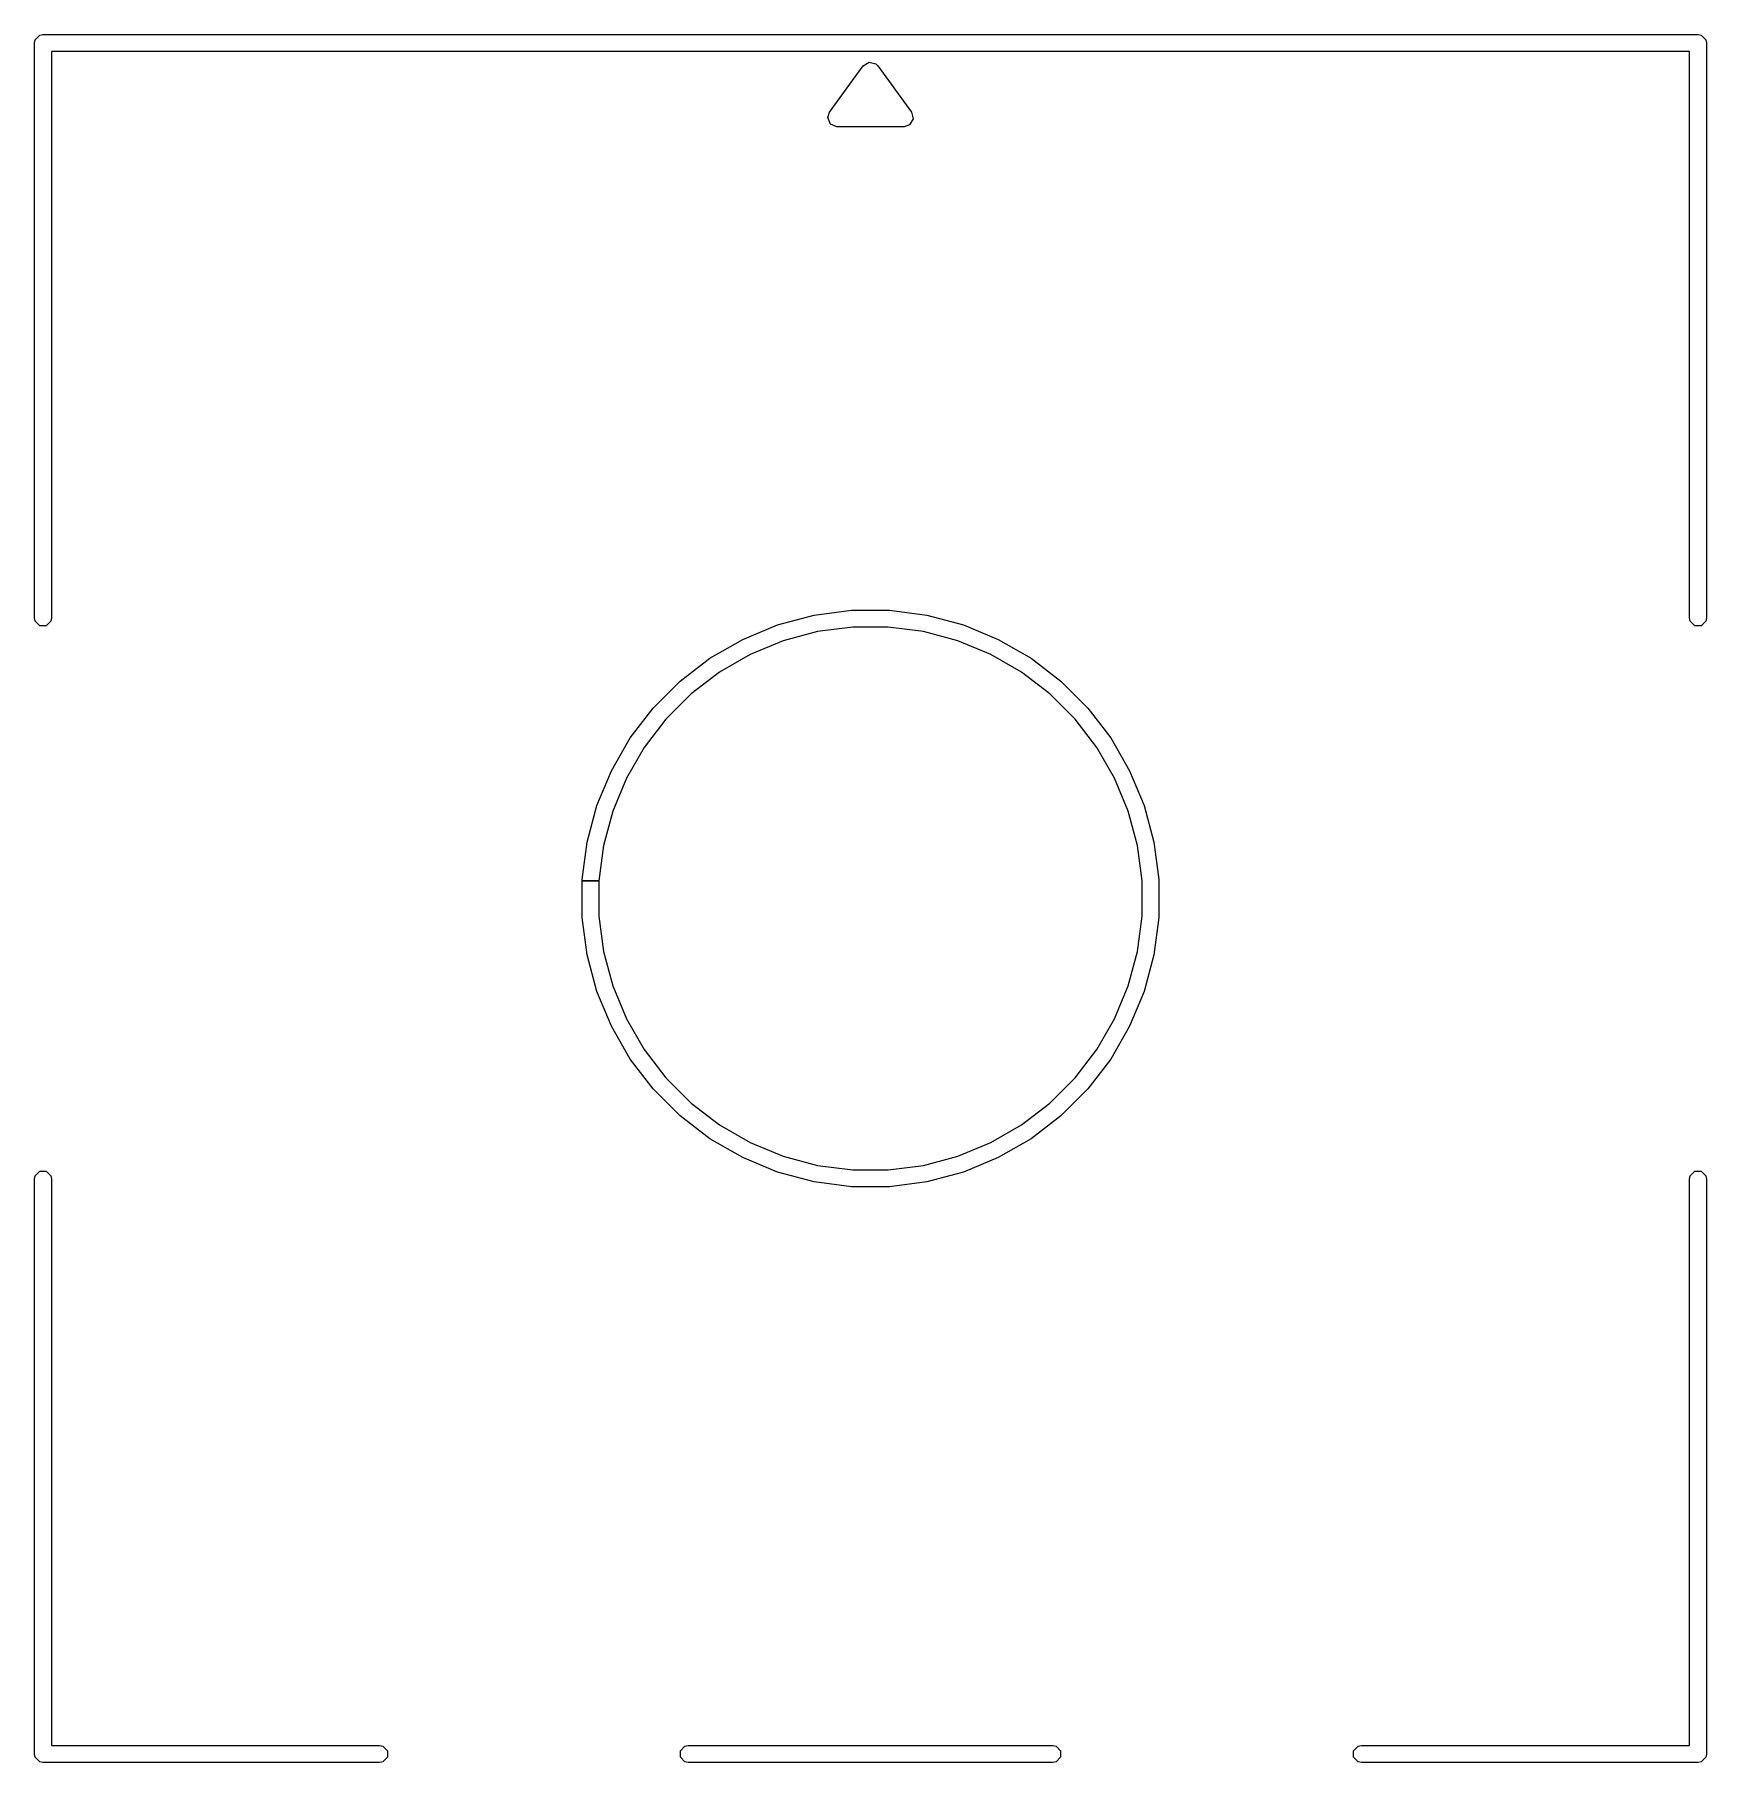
# Model space of a CAD drawing. Extents: x 6.8 to 18.3, y -6.1 to -3.3.
# Drawn here: x 17.8591 to 18.3284, y -3.805 to -3.32 of the extents above; entities that cross this region are included whole.
import ezdxf

# ---------------------------------------------------------------- set-up
doc = ezdxf.new("R2010")
doc.units = 0
doc.header["$MEASUREMENT"] = 0
doc.layers.add('BLACK', color=7, linetype='CONTINUOUS')

msp = doc.modelspace()

# ---------------------------------------------------------------- linework, layer by layer
at = {"layer": 'BLACK', "linetype": 'CONTINUOUS'}
for p, q in [((17.8591, -3.32234), (17.85928, -3.32144)), ((17.8591, -3.48376), (17.8591, -3.32234)), ((17.85928, -3.32144), (17.86056, -3.32016)), ((17.86056, -3.32016), (17.86147, -3.31998)), ((17.86147, -3.31998), (18.32603, -3.31998)), ((18.32603, -3.31998), (18.32694, -3.32016)), ((18.32694, -3.32016), (18.32822, -3.32144)), ((18.32822, -3.32144), (18.3284, -3.32234)), ((18.3284, -3.32234), (18.3284, -3.48376)), ((18.32367, -3.3247), (17.86383, -3.3247)), ((17.86383, -3.3247), (17.86383, -3.48376)), ((18.32367, -3.48376), (18.32367, -3.3247)), ((18.08223, -3.34178), (18.09168, -3.32879)), ((18.09168, -3.32879), (18.09335, -3.32776)), ((18.09335, -3.32776), (18.09526, -3.32822)), ((18.09526, -3.32822), (18.09582, -3.32879)), ((18.09582, -3.32879), (18.10527, -3.34178)), ((18.08174, -3.34328), (18.08223, -3.34178)), ((18.10527, -3.34178), (18.10573, -3.34368)), ((18.08249, -3.34509), (18.08174, -3.34328)), ((18.0843, -3.34584), (18.08249, -3.34509)), ((18.1032, -3.34584), (18.0843, -3.34584)), ((18.1047, -3.34535), (18.1032, -3.34584)), ((18.10573, -3.34368), (18.1047, -3.34535)), ((18.07793, -3.48296), (18.08845, -3.48157)), ((18.08845, -3.48157), (18.09905, -3.48157)), ((18.09905, -3.48157), (18.10957, -3.48296)), ((17.85928, -3.48466), (17.8591, -3.48376)), ((17.86056, -3.48594), (17.85928, -3.48466)), ((17.86237, -3.48594), (17.86056, -3.48594)), ((17.86365, -3.48466), (17.86237, -3.48594)), ((17.86383, -3.48376), (17.86365, -3.48466)), ((18.05788, -3.48976), (18.06768, -3.4857)), ((18.06768, -3.4857), (18.07793, -3.48296)), ((18.08875, -3.48629), (18.07885, -3.48759)), ((18.09875, -3.48629), (18.08875, -3.48629)), ((18.10865, -3.48759), (18.09875, -3.48629)), ((18.10957, -3.48296), (18.11982, -3.4857)), ((18.11982, -3.4857), (18.12962, -3.48976)), ((18.32385, -3.48466), (18.32367, -3.48376)), ((18.32513, -3.48594), (18.32385, -3.48466)), ((18.32694, -3.48594), (18.32513, -3.48594)), ((18.32822, -3.48466), (18.32694, -3.48594)), ((18.3284, -3.48376), (18.32822, -3.48466)), ((18.04869, -3.49507), (18.05788, -3.48976)), ((18.0692, -3.49018), (18.05997, -3.494)), ((18.07885, -3.48759), (18.0692, -3.49018)), ((18.1183, -3.49018), (18.10865, -3.48759)), ((18.12753, -3.494), (18.1183, -3.49018)), ((18.12962, -3.48976), (18.13881, -3.49507)), ((18.04028, -3.50152), (18.04869, -3.49507)), ((18.05997, -3.494), (18.05132, -3.49899)), ((18.13618, -3.49899), (18.12753, -3.494)), ((18.13881, -3.49507), (18.14722, -3.50152)), ((18.03277, -3.50903), (18.04028, -3.50152)), ((18.05132, -3.49899), (18.04339, -3.50508)), ((18.14411, -3.50508), (18.13618, -3.49899)), ((18.14722, -3.50152), (18.15473, -3.50903)), ((18.04339, -3.50508), (18.03633, -3.51214)), ((18.15117, -3.51214), (18.14411, -3.50508)), ((18.02632, -3.51744), (18.03277, -3.50903)), ((18.15473, -3.50903), (18.16118, -3.51744)), ((18.03633, -3.51214), (18.03024, -3.52007)), ((18.15726, -3.52007), (18.15117, -3.51214)), ((18.02101, -3.52663), (18.02632, -3.51744)), ((18.03024, -3.52007), (18.02525, -3.52872)), ((18.16225, -3.52872), (18.15726, -3.52007)), ((18.16118, -3.51744), (18.16649, -3.52663)), ((18.01695, -3.53643), (18.02101, -3.52663)), ((18.02525, -3.52872), (18.02143, -3.53795)), ((18.16607, -3.53795), (18.16225, -3.52872)), ((18.16649, -3.52663), (18.17055, -3.53643)), ((18.01421, -3.54668), (18.01695, -3.53643)), ((18.02143, -3.53795), (18.01884, -3.5476)), ((18.16866, -3.5476), (18.16607, -3.53795)), ((18.17055, -3.53643), (18.17329, -3.54668)), ((18.01282, -3.5572), (18.01421, -3.54668)), ((18.01884, -3.5476), (18.01754, -3.5575)), ((18.16996, -3.5575), (18.16866, -3.5476)), ((18.17329, -3.54668), (18.17468, -3.5572)), ((18.01282, -3.5575), (18.01282, -3.5572)), ((18.01282, -3.5678), (18.01282, -3.5575)), ((18.01282, -3.5575), (18.01754, -3.5575)), ((18.01754, -3.5575), (18.01282, -3.5575)), ((18.01754, -3.5575), (18.01754, -3.5675)), ((18.16996, -3.5675), (18.16996, -3.5575)), ((18.17468, -3.5572), (18.17468, -3.5678)), ((18.01421, -3.57832), (18.01282, -3.5678)), ((18.01754, -3.5675), (18.01884, -3.5774)), ((18.16866, -3.5774), (18.16996, -3.5675)), ((18.17468, -3.5678), (18.17329, -3.57832)), ((18.01695, -3.58857), (18.01421, -3.57832)), ((18.01884, -3.5774), (18.02143, -3.58705)), ((18.16607, -3.58705), (18.16866, -3.5774)), ((18.17329, -3.57832), (18.17055, -3.58857)), ((18.02101, -3.59837), (18.01695, -3.58857)), ((18.02143, -3.58705), (18.02525, -3.59628)), ((18.16225, -3.59628), (18.16607, -3.58705)), ((18.17055, -3.58857), (18.16649, -3.59837)), ((18.02632, -3.60756), (18.02101, -3.59837)), ((18.02525, -3.59628), (18.03024, -3.60493)), ((18.15726, -3.60493), (18.16225, -3.59628)), ((18.16649, -3.59837), (18.16118, -3.60756)), ((18.03277, -3.61597), (18.02632, -3.60756)), ((18.03024, -3.60493), (18.03633, -3.61286)), ((18.15117, -3.61286), (18.15726, -3.60493)), ((18.16118, -3.60756), (18.15473, -3.61597)), ((18.03633, -3.61286), (18.04339, -3.61992)), ((18.14411, -3.61992), (18.15117, -3.61286)), ((18.04028, -3.62348), (18.03277, -3.61597)), ((18.15473, -3.61597), (18.14722, -3.62348)), ((18.04339, -3.61992), (18.05132, -3.62601)), ((18.13618, -3.62601), (18.14411, -3.61992)), ((18.04869, -3.62993), (18.04028, -3.62348)), ((18.05132, -3.62601), (18.05997, -3.631)), ((18.12753, -3.631), (18.13618, -3.62601)), ((18.14722, -3.62348), (18.13881, -3.62993)), ((18.05788, -3.63524), (18.04869, -3.62993)), ((18.05997, -3.631), (18.0692, -3.63482)), ((18.1183, -3.63482), (18.12753, -3.631)), ((18.13881, -3.62993), (18.12962, -3.63524)), ((18.06768, -3.6393), (18.05788, -3.63524)), ((18.0692, -3.63482), (18.07885, -3.63741)), ((18.07885, -3.63741), (18.08875, -3.63871)), ((18.09875, -3.63871), (18.10865, -3.63741)), ((18.10865, -3.63741), (18.1183, -3.63482)), ((18.12962, -3.63524), (18.11982, -3.6393)), ((17.8591, -3.64124), (17.85928, -3.64034)), ((17.8591, -3.80266), (17.8591, -3.64124)), ((17.85928, -3.64034), (17.86056, -3.63906)), ((17.86056, -3.63906), (17.86237, -3.63906)), ((17.86237, -3.63906), (17.86365, -3.64034)), ((17.86365, -3.64034), (17.86383, -3.64124)), ((17.86383, -3.64124), (17.86383, -3.8003)), ((18.07793, -3.64204), (18.06768, -3.6393)), ((18.08845, -3.64343), (18.07793, -3.64204)), ((18.08875, -3.63871), (18.09875, -3.63871)), ((18.10957, -3.64204), (18.09905, -3.64343)), ((18.11982, -3.6393), (18.10957, -3.64204)), ((18.32367, -3.64124), (18.32385, -3.64034)), ((18.32367, -3.8003), (18.32367, -3.64124)), ((18.32385, -3.64034), (18.32513, -3.63906)), ((18.32513, -3.63906), (18.32694, -3.63906)), ((18.32694, -3.63906), (18.32822, -3.64034)), ((18.32822, -3.64034), (18.3284, -3.64124)), ((18.3284, -3.64124), (18.3284, -3.80266)), ((18.09905, -3.64343), (18.08845, -3.64343)), ((17.85928, -3.80356), (17.8591, -3.80266)), ((17.86383, -3.8003), (17.95595, -3.8003)), ((17.95595, -3.8003), (17.95686, -3.80048)), ((17.95686, -3.80048), (17.95814, -3.80175)), ((17.95814, -3.80175), (17.95814, -3.80356)), ((18.04039, -3.80175), (18.04166, -3.80048)), ((18.04039, -3.80356), (18.04039, -3.80175)), ((18.04166, -3.80048), (18.04257, -3.8003)), ((18.04257, -3.8003), (18.14493, -3.8003)), ((18.14493, -3.8003), (18.14584, -3.80048)), ((18.14584, -3.80048), (18.14711, -3.80175)), ((18.14711, -3.80175), (18.14711, -3.80356)), ((18.22936, -3.80175), (18.23064, -3.80048)), ((18.22936, -3.80356), (18.22936, -3.80175)), ((18.23064, -3.80048), (18.23155, -3.8003)), ((18.23155, -3.8003), (18.32367, -3.8003)), ((18.3284, -3.80266), (18.32822, -3.80356)), ((17.86056, -3.80484), (17.85928, -3.80356)), ((17.86147, -3.80502), (17.86056, -3.80484)), ((17.95595, -3.80502), (17.86147, -3.80502)), ((17.95686, -3.80484), (17.95595, -3.80502)), ((17.95814, -3.80356), (17.95686, -3.80484)), ((18.04166, -3.80484), (18.04039, -3.80356)), ((18.04257, -3.80502), (18.04166, -3.80484)), ((18.14493, -3.80502), (18.04257, -3.80502)), ((18.14584, -3.80484), (18.14493, -3.80502)), ((18.14711, -3.80356), (18.14584, -3.80484)), ((18.23064, -3.80484), (18.22936, -3.80356)), ((18.23155, -3.80502), (18.23064, -3.80484)), ((18.32603, -3.80502), (18.23155, -3.80502)), ((18.32694, -3.80484), (18.32603, -3.80502)), ((18.32822, -3.80356), (18.32694, -3.80484))]:
    msp.add_line(p, q, dxfattribs=at)

doc.saveas('drawing.dxf')
